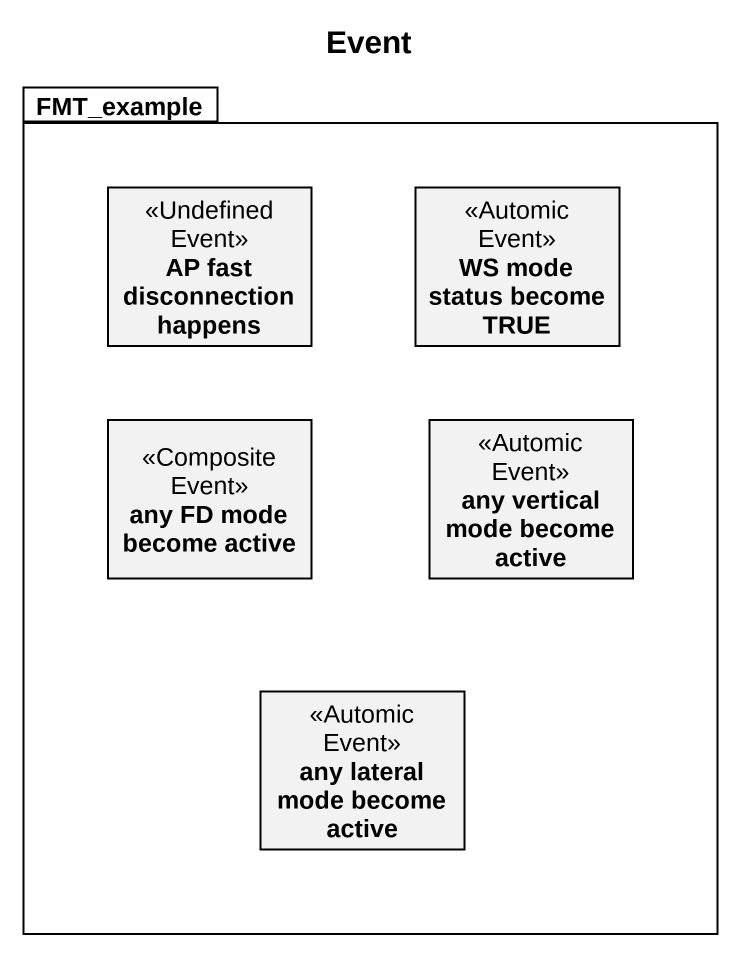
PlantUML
@startuml
title Event
hide circle
hide empty members
package FMT_example {
  class "AP fast disconnection happens" as AP_fast_disconnection <<Undefined Event>>
  class "WS mode status become TRUE" as WS_mode_status_become_TRUE <<Automic Event>>
  class "any FD mode become active" as any_FD_mode_become_active <<Composite Event>>
  class "any vertical mode become active" as any_vertical_mode_become <<Automic Event>>
  class "any lateral mode become active" as any_lateral_mode_become <<Automic Event>>
}
@enduml
